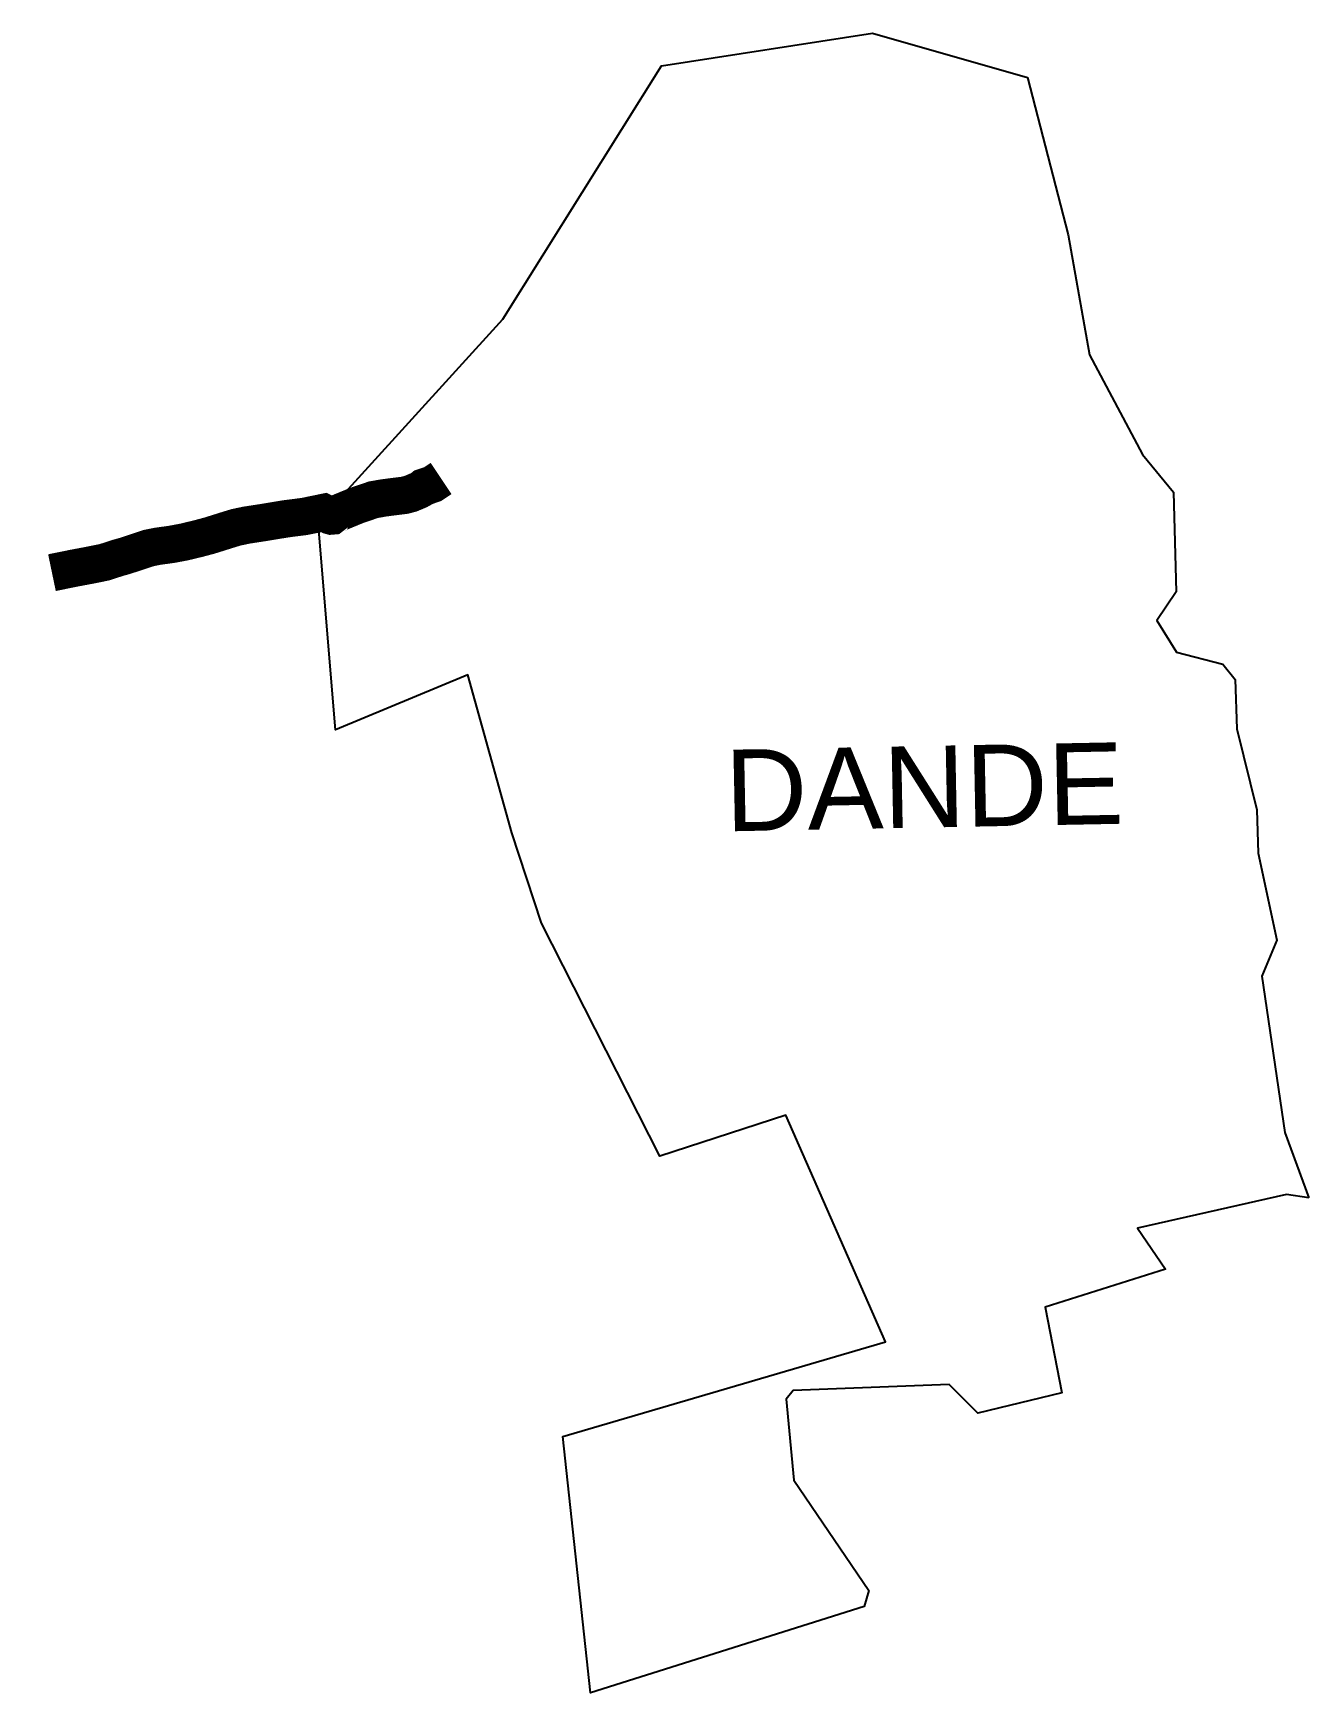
# Model space of a CAD drawing. Header units: metres. Extents: x 261260 to 262961, y 2166399 to 2168612.
import ezdxf

# ---------------------------------------------------------------- set-up
doc = ezdxf.new("R2010")
doc.units = ezdxf.units.M
for name, color, linetype in [('ARTIFICIALLY PROTECTED', 1, 'Continuous'), ('village', 3, 'Continuous'), ('VILLAGE NAME', 250, 'Continuous')]:
    doc.layers.add(name, color=color, linetype=linetype)
doc.styles.get("Standard").update_dxf_attribs({"font": 'simplex.shx'})

msp = doc.modelspace()

# ---------------------------------------------------------------- linework, layer by layer
at = {"color": 3, "flags": 128}
msp.add_lwpolyline([(262379.6, 2168612.2), (262586, 2168553.1)], dxfattribs=at)
at = {"layer": 'ARTIFICIALLY PROTECTED', "const_width": 50, "flags": 128}
msp.add_lwpolyline([(261804.2, 2168018.3), (261792.9, 2168010.8), (261780.6, 2168006.6), (261778.4, 2168004.8), (261774.8, 2168002.8), (261768, 2167999.9), (261763.2, 2167997.9), (261755.3, 2167995.9), (261741, 2167994.1), (261727.9, 2167992.4), (261714, 2167990), (261691.7, 2167982.4), (261666.2, 2167971.9), (261660.1, 2167970), (261659.7, 2167969.1), (261658.8, 2167968.4), (261657.6, 2167968.3), (261656.2, 2167968.7), (261647.9, 2167973), (261621.6, 2167967.6), (261597.8, 2167964.6), (261568.1, 2167959.7), (261544.8, 2167956.1), (261530.9, 2167953.2), (261519.4, 2167949.7), (261495.9, 2167942.3), (261481.4, 2167938.4), (261461.1, 2167933.5), (261444.4, 2167930.4), (261426.2, 2167927.9), (261414.3, 2167925.5), (261404.7, 2167922.3), (261382.7, 2167915.1), (261372.4, 2167912.2), (261355.3, 2167906.6), (261335.5, 2167902.6), (261314.2, 2167898.6), (261290.1, 2167893.7), (261285.3, 2167892.7)], dxfattribs=at)
at = {"layer": 'village', "color": 3}
for points in [[(262961.2, 2167058.9, 0), (262931.7, 2167063.5, 0), (262732.6, 2167018.5, 0), (262770.1, 2166963.9, 0), (262609.7, 2166913.3, 0), (262631.9, 2166798.8, 0), (262520, 2166772, 0), (262481.8, 2166810, 0), (262273.6, 2166801.9, 0), (262264.4, 2166790.6, 0), (262274.6, 2166682.6, 0), (262374.4, 2166535.5, 0), (262368.2, 2166514.2, 0), (262003.5, 2166398.9, 0), (261966.6, 2166740.9, 0), (262396.7, 2166867, 0), (262264.1, 2167169.3, 0), (262095.7, 2167114.6, 0), (261938.2, 2167425.5, 0), (261898.7, 2167545.8, 0), (261839.8, 2167756.3, 0), (261663.2, 2167683.1, 0), (261640.4, 2167960.1, 0), (261886.4, 2168230.6, 0), (262098.2, 2168568.5, 0), (262379.6, 2168612.2, 0)], [(262586, 2168553.1, 0), (262640.3, 2168343.4, 0), (262668.7, 2168183.2, 0), (262739.6, 2168050.2, 0), (262781, 2168000.2, 0), (262784.6, 2167867.1, 0), (262758.7, 2167828.9, 0), (262784.9, 2167786.7, 0), (262846.5, 2167770.6, 0), (262863, 2167750.2, 0), (262865.3, 2167684.4, 0), (262892.1, 2167576.5, 0), (262893.7, 2167518.6, 0), (262918.8, 2167402.6, 0), (262898.8, 2167354.5, 0), (262929.3, 2167146.3, 0), (262961.2, 2167058.9, 0)]]:
    msp.add_polyline3d(points, dxfattribs=at)

# ---------------------------------------------------------------- texts
at = {"layer": 'VILLAGE NAME', "insert": (262181.6, 2167656.4), "char_height": 108.748, "attachment_point": 1, "rotation": 1.1028}
msp.add_mtext_dynamic_manual_height_columns('{\\fArial|b0|i0|c0|p34;DANDE}', width=726.929, gutter_width=543.7, heights=[0], dxfattribs=at)

doc.saveas('drawing.dxf')
